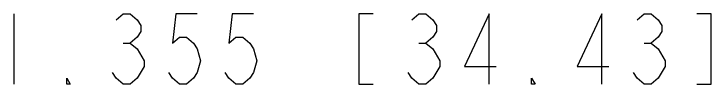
# Model space of a CAD drawing. Header units: inches. Extents: x 0 to 34, y 0 to 22.
# Drawn here: x 19.507 to 20.745, y 17.408 to 17.533 of the extents above; entities that cross this region are included whole.
import ezdxf

# ---------------------------------------------------------------- set-up
doc = ezdxf.new("R2010")
doc.units = ezdxf.units.IN
doc.header["$LTSCALE"] = 1.87
doc.header["$MEASUREMENT"] = 0
doc.layers.add('DIMENSIONS', color=7, linetype='CONTINUOUS')

msp = doc.modelspace()

# ---------------------------------------------------------------- linework, layer by layer
at = {"layer": 'DIMENSIONS', "color": 2, "linetype": 'CONTINUOUS'}
for p, q in [((19.507, 17.5332), (19.507, 17.4082)), ((19.7008, 17.4811), (19.7133, 17.4811)), ((20.2258, 17.4811), (20.2383, 17.4811)), ((20.6258, 17.4811), (20.6383, 17.4811))]:
    msp.add_line(p, q, dxfattribs=at)
for points in [[(19.6883, 17.5228), (19.7008, 17.5332), (19.7133, 17.5332), (19.7258, 17.5228), (19.732, 17.5123), (19.732, 17.5019), (19.7258, 17.4915), (19.7133, 17.4811), (19.7258, 17.4707)], [(19.832, 17.5332), (19.7945, 17.5332), (19.7883, 17.4811), (19.8008, 17.4915), (19.8133, 17.4915), (19.8258, 17.4811), (19.832, 17.4707), (19.8383, 17.4498), (19.832, 17.429), (19.8258, 17.4186), (19.8133, 17.4082), (19.8008, 17.4082), (19.7883, 17.4186), (19.782, 17.429)], [(19.932, 17.5332), (19.8945, 17.5332), (19.8883, 17.4811), (19.9008, 17.4915), (19.9133, 17.4915), (19.9258, 17.4811), (19.932, 17.4707), (19.9383, 17.4498), (19.932, 17.429), (19.9258, 17.4186), (19.9133, 17.4082), (19.9008, 17.4082), (19.8883, 17.4186), (19.882, 17.429)], [(20.1445, 17.5332), (20.1195, 17.5332), (20.1195, 17.4082), (20.1445, 17.4082)], [(20.2133, 17.5228), (20.2258, 17.5332), (20.2383, 17.5332), (20.2508, 17.5228), (20.257, 17.5123), (20.257, 17.5019), (20.2508, 17.4915), (20.2383, 17.4811), (20.2508, 17.4707)], [(20.3508, 17.4082), (20.3508, 17.5332), (20.307, 17.4394), (20.3633, 17.4394)], [(20.5508, 17.4082), (20.5508, 17.5332), (20.507, 17.4394), (20.5633, 17.4394)], [(20.6133, 17.5228), (20.6258, 17.5332), (20.6383, 17.5332), (20.6508, 17.5228), (20.657, 17.5123), (20.657, 17.5019), (20.6508, 17.4915), (20.6383, 17.4811), (20.6508, 17.4707)], [(20.7195, 17.4082), (20.7445, 17.4082), (20.7445, 17.5332), (20.7195, 17.5332)], [(19.7258, 17.4707), (19.7383, 17.4498), (19.7383, 17.4394)], [(20.2508, 17.4707), (20.2633, 17.4498), (20.2633, 17.4394)], [(20.6508, 17.4707), (20.6633, 17.4498), (20.6633, 17.4394)], [(19.7383, 17.4394), (19.7258, 17.4186), (19.7133, 17.4082), (19.7008, 17.4082), (19.6883, 17.4186), (19.682, 17.429)], [(20.2633, 17.4394), (20.2508, 17.4186), (20.2383, 17.4082), (20.2258, 17.4082), (20.2133, 17.4186), (20.207, 17.429)], [(20.6633, 17.4394), (20.6508, 17.4186), (20.6383, 17.4082), (20.6258, 17.4082), (20.6133, 17.4186), (20.607, 17.429)], [(19.607, 17.4082), (19.6008, 17.4082), (19.6008, 17.4186), (19.607, 17.4082)], [(20.432, 17.4082), (20.4258, 17.4082), (20.4258, 17.4186), (20.432, 17.4082)]]:
    msp.add_lwpolyline(points, dxfattribs=at)

doc.saveas('drawing.dxf')
